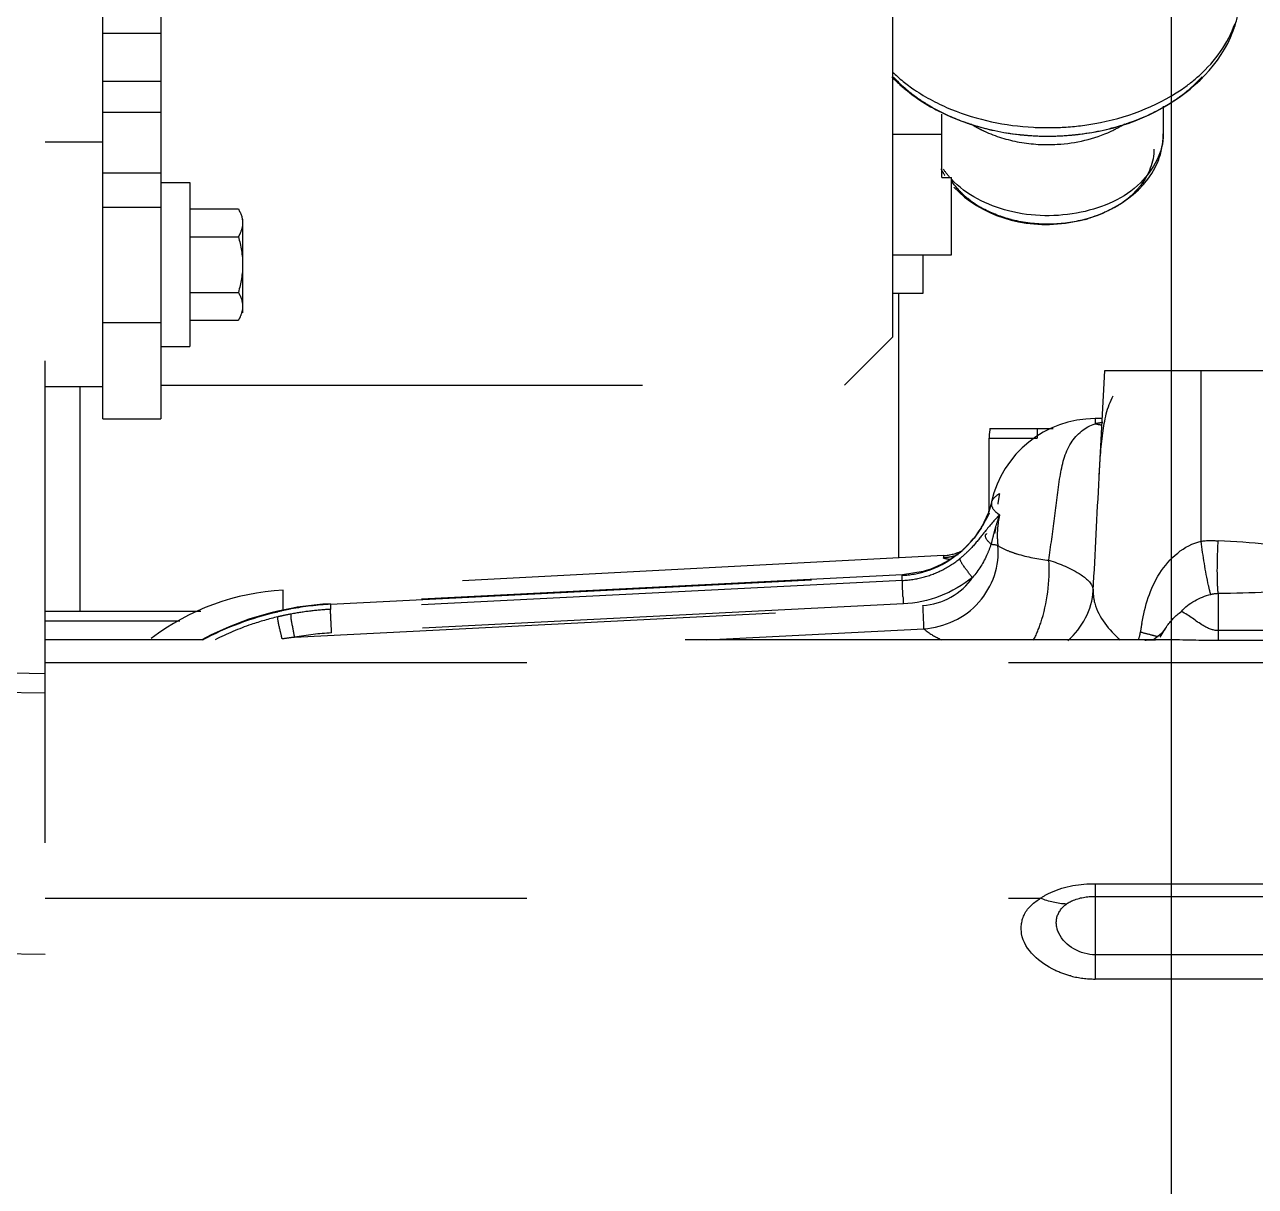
# Model space of a CAD drawing. Header units: millimetres. Extents: x 17886 to 18265, y -8727 to -7321.
# Drawn here: x 17939.062 to 17940.339, y -8657.989 to -8656.784 of the extents above; entities that cross this region are included whole.
import ezdxf

# ---------------------------------------------------------------- set-up
doc = ezdxf.new("R2010")
doc.units = ezdxf.units.MM
doc.linetypes.add('EPL_DASH', pattern=[1, 0.5, -0.5])
doc.layers.add('3884027_DKREDXF_CONTINUOUS_LINE', color=7, linetype='Continuous')

msp = doc.modelspace()

# ---------------------------------------------------------------- linework, layer by layer
at = {"color": 6}
msp.add_lwpolyline([(17930.85199, -8646.50357), (17940.25199, -8646.50357), (17940.25199, -8663.90357), (17930.85199, -8663.90357)], close=True, dxfattribs=at)
at = {"layer": '3884027_DKREDXF_CONTINUOUS_LINE', "color": 6, "linetype": 'EPL_DASH'}
for p, q in [((17939.14297, -8656.96391), (17939.14297, -8655.9386)), ((17939.08297, -8658.63255), (17939.08297, -8656.32057)), ((17939.96297, -8657.10757), (17939.96297, -8656.66257)), ((17939.20297, -8656.72257), (17939.20297, -8657.19257)), ((17936.45812, -8656.78357), (17939.08297, -8656.78357)), ((17939.14297, -8656.79257), (17939.20297, -8656.79257)), ((17939.20297, -8656.84257), (17939.14297, -8656.84257)), ((17939.20297, -8656.87483), (17939.14297, -8656.87483)), ((17940.01397, -8656.94229), (17940.01397, -8656.87643)), ((17940.24382, -8656.86808), (17940.24382, -8656.89703)), ((17940.01397, -8656.89757), (17939.96297, -8656.89757)), ((17939.14297, -8656.90557), (17939.08297, -8656.90557)), ((17939.14297, -8656.93742), (17939.20297, -8656.93742)), ((17939.20297, -8656.94757), (17939.23297, -8656.94757)), ((17939.23297, -8656.94757), (17939.23297, -8657.11757)), ((17940.02397, -8657.02257), (17940.02397, -8656.94229)), ((17939.14297, -8656.97291), (17939.20297, -8656.97291)), ((17939.23297, -8656.97483), (17939.2835, -8656.97483)), ((17939.28797, -8656.98558), (17939.28797, -8657.08257)), ((17939.23297, -8657.0037), (17939.2835, -8657.0037)), ((17939.96297, -8657.02257), (17940.02397, -8657.02257)), ((17939.99397, -8657.02257), (17939.99397, -8657.06257)), ((17939.23297, -8657.06144), (17939.2835, -8657.06144)), ((17939.99397, -8657.06257), (17939.96297, -8657.06257)), ((17939.96897, -8657.06257), (17939.96897, -8657.33701)), ((17939.14297, -8657.09257), (17939.20297, -8657.09257)), ((17939.23297, -8657.0903), (17939.2835, -8657.0903)), ((17939.91297, -8657.15757), (17939.96297, -8657.10757)), ((17939.14297, -8657.19257), (17939.14297, -8657.11574)), ((17939.20297, -8657.11757), (17939.23297, -8657.11757)), ((17940.17715, -8657.25369), (17940.18297, -8657.14257)), ((17940.18301, -8657.14257), (17940.40297, -8657.14257)), ((17940.28297, -8657.31973), (17940.28297, -8657.14257)), ((17939.20297, -8657.15757), (17939.91297, -8657.15757)), ((17939.14297, -8657.15957), (17939.08297, -8657.15957)), ((17939.11897, -8657.15957), (17939.11897, -8657.39257)), ((17939.14297, -8657.19257), (17939.20297, -8657.19257)), ((17940.17297, -8657.19248), (17940.17297, -8657.19787)), ((17940.18035, -8657.19248), (17940.17297, -8657.19248)), ((17940.06398, -8657.20257), (17940.12949, -8657.20257)), ((17940.11297, -8657.20257), (17940.11297, -8657.21257)), ((17940.06297, -8657.28706), (17940.06297, -8657.21257)), ((17940.06297, -8657.21257), (17940.11297, -8657.21257)), ((17940.06542, -8657.27937), (17940.06275, -8657.28901)), ((17940.06544, -8657.27931), (17940.06526, -8657.28089)), ((17940.06546, -8657.27921), (17940.06544, -8657.27931)), ((17940.06275, -8657.28901), (17940.05461, -8657.30613)), ((17940.05341, -8657.30801), (17940.04734, -8657.31645)), ((17940.05461, -8657.30613), (17940.05341, -8657.30801)), ((17940.05461, -8657.30614), (17940.05461, -8657.30613)), ((17940.01559, -8657.33456), (17939.32999, -8657.37049)), ((17940.01559, -8657.33456), (17940.01559, -8657.33693)), ((17940.03225, -8657.33181), (17940.02326, -8657.33837)), ((17939.99748, -8657.35023), (17939.99437, -8657.35111)), ((17939.99748, -8657.35023), (17939.99729, -8657.35084)), ((17940.02326, -8657.33837), (17940.01332, -8657.34401)), ((17939.37927, -8657.38517), (17939.97286, -8657.35512)), ((17939.97286, -8657.36035), (17939.37927, -8657.3904)), ((17939.97289, -8657.35446), (17939.3793, -8657.38451)), ((17939.97289, -8657.35446), (17939.97286, -8657.35512)), ((17939.99437, -8657.35111), (17939.97289, -8657.35446)), ((17939.32999, -8657.39108), (17939.32999, -8657.37049)), ((17940.30081, -8657.37373), (17940.30081, -8657.42279)), ((17939.34471, -8657.38822), (17939.33828, -8657.38935)), ((17939.34194, -8657.41936), (17939.99424, -8657.38633)), ((17939.3712, -8657.38503), (17939.34471, -8657.38822)), ((17939.3793, -8657.38451), (17939.3712, -8657.38503)), ((17939.3793, -8657.38451), (17939.37927, -8657.38517)), ((17939.37927, -8657.38517), (17939.37927, -8657.3904)), ((17939.9739, -8657.38479), (17939.38032, -8657.41484)), ((17939.24467, -8657.39257), (17939.08297, -8657.39257)), ((17939.24448, -8657.39266), (17939.08297, -8657.39266)), ((17939.32455, -8657.39222), (17939.31725, -8657.39399)), ((17939.32455, -8657.39222), (17939.32435, -8657.3929)), ((17939.33828, -8657.38935), (17939.32455, -8657.39222)), ((17939.33828, -8657.38935), (17939.33816, -8657.39001)), ((17939.22279, -8657.40266), (17939.08297, -8657.40266)), ((17939.76981, -8657.42207), (17939.99529, -8657.41065)), ((17940.24069, -8657.41914), (17940.24557, -8657.41074)), ((17940.24556, -8657.41071), (17940.24168, -8657.41563)), ((17940.40297, -8657.41245), (17940.30081, -8657.41245)), ((17940.24732, -8657.42207), (17939.08297, -8657.42207)), ((17940.24168, -8657.41563), (17940.23375, -8657.42191)), ((17940.40297, -8657.42279), (17940.30081, -8657.42279)), ((17939.08297, -8657.44551), (17940.40297, -8657.44551)), ((17939.08297, -8657.45727), (17939.03297, -8657.45639)), ((17939.08297, -8657.47739), (17939.03298, -8657.47668)), ((17940.17297, -8657.67508), (17940.17296, -8657.74885)), ((17940.17297, -8657.67508), (17940.40297, -8657.67508)), ((17939.08297, -8657.69022), (17940.1164, -8657.69022)), ((17940.17297, -8657.68824), (17940.40297, -8657.68824)), ((17938.92759, -8657.74613), (17939.08297, -8657.74835)), ((17940.40297, -8657.74885), (17940.17296, -8657.74885)), ((17940.17297, -8657.74885), (17940.17297, -8657.77402)), ((17940.40297, -8657.77402), (17940.17297, -8657.77402))]:
    msp.add_line(p, q, dxfattribs=at)
at = {"layer": '3884027_DKREDXF_CONTINUOUS_LINE', "color": 7, "linetype": 'EPL_DASH'}
for p, q in [((17940.01397, -8656.94229), (17940.02397, -8656.94229)), ((17939.14297, -8657.11574), (17939.14297, -8656.96391))]:
    msp.add_line(p, q, dxfattribs=at)
at = {"layer": '3884027_DKREDXF_CONTINUOUS_LINE', "color": 6, "linetype": 'EPL_DASH'}
for points in [[(17940.04734, -8657.31645), (17940.04028, -8657.32446), (17940.03225, -8657.33181)], [(17940.01332, -8657.34401), (17940.00251, -8657.34859), (17939.99748, -8657.35023)], [(17939.31725, -8657.39399), (17939.29448, -8657.40072), (17939.27396, -8657.40839), (17939.2554, -8657.41678), (17939.24542, -8657.42207)]]:
    msp.add_lwpolyline(points, dxfattribs=at)
for centre, radius, start, end in [((17940.20404, -8656.7483), 0.11985, 339.30247, 351.79001), ((17940.08232, -8656.72108), 0.16768, 224.10191, 231.56393), ((17940.09315, -8656.71177), 0.18113, 234.55184, 238.16396), ((17940.15552, -8656.7133), 0.17929, 302.33667, 306.03729), ((17940.09849, -8656.70325), 0.19119, 238.15276, 240.57908), ((17940.11627, -8656.66446), 0.23393, 250.46453, 252.2737), ((17940.10862, -8656.78387), 0.12136, 238.18503, 241.67569), ((17940.12382, -8656.60786), 0.28264, 266.96915, 273.03079), ((17940.13211, -8656.66662), 0.23165, 288.38381, 290.21767), ((17940.11228, -8656.77708), 0.12906, 241.67455, 245.18729), ((17940.12362, -8656.63225), 0.26703, 263.50113, 265.72258), ((17940.12381, -8656.62962), 0.26968, 265.72533, 269.95402), ((17940.12384, -8656.62977), 0.26952, 269.94704, 274.89222), ((17940.12411, -8656.63312), 0.26617, 274.89621, 277.19829), ((17940.12382, -8656.73982), 0.16827, 259.89843, 273.3865), ((17940.08893, -8656.8931), 0.08593, 207.78737, 213.21977), ((17940.14694, -8656.88999), 0.09521, 305.77587, 311.42992), ((17940.10904, -8656.87792), 0.10988, 236.54565, 241.69007), ((17940.14054, -8656.88109), 0.10617, 299.7303, 305.76519), ((17940.12186, -8656.84703), 0.14344, 255.48381, 256.88197), ((17940.12649, -8656.84974), 0.14064, 284.68626, 286.21655), ((17940.17297, -8657.30248), 0.11, 90, 167.57733), ((17940.20603, -8657.36312), 0.16852, 98.53539, 101.3147), ((17940.11297, -8657.21257), 0.05, 168.46304, 180), ((17940.01297, -8657.28463), 0.05, 354.51786, 357.24827), ((17939.97944, -8657.28979), 0.09198, 346.25396, 350.48722), ((17939.96901, -8657.2592), 0.10105, 296.90206, 309.07837), ((17940.01297, -8657.28463), 0.05, 273, 296.58061), ((17939.96817, -8657.25746), 0.10297, 284.75188, 296.88381), ((17939.96729, -8657.25148), 0.10378, 273.07474, 286.80155), ((17939.96786, -8657.25614), 0.10433, 272.74831, 284.73194), ((17939.34297, -8657.61815), 0.248, 93, 127.20982), ((17939.395, -8657.69536), 0.31059, 92.9028, 100.54542), ((17941.41245, -8657.3068), 1.44065, 182.79482, 183.10344), ((17939.39166, -8657.68274), 0.29243, 103.3072, 108.9187), ((17939.39778, -8657.70982), 0.32532, 100.5616, 103.04635), ((17939.39084, -8657.67931), 0.28891, 103.01035, 103.3062), ((17939.39134, -8657.68149), 0.29114, 101.91643, 103.00933), ((17939.39237, -8657.6864), 0.29615, 100.5473, 101.91497), ((17939.39493, -8657.70008), 0.31008, 96.72155, 100.55034), ((17939.39498, -8657.70069), 0.31069, 92.89942, 96.71836), ((17939.39201, -8657.68363), 0.29339, 108.92742, 116.85539), ((17940.46511, -8657.449), 0.24758, 169.78336, 171.82931), ((17940.46289, -8656.52062), 0.92562, 254.79025, 255.52156), ((17940.3173, -8657.45724), 0.08551, 145.17928, 147.03355), ((17939.40429, -8657.9473), 0.53161, 96.73544, 98.14235), ((17939.39502, -8657.70456), 0.29009, 92.90503, 100.54209), ((17940.36634, -8656.89457), 0.53941, 255.52002, 256.27176), ((17940.17289, -8657.67345), 0.10058, 255.58144, 270.04586)]:
    msp.add_arc(centre, radius, start, end, dxfattribs=at)
at = {"layer": '3884027_DKREDXF_CONTINUOUS_LINE', "color": 7, "linetype": 'EPL_DASH'}
for centre, radius, start, end in [((17940.16653, -8657.29157), 0.0951, 167.10646, 173.70694), ((17940.22899, -8657.35083), 0.16586, 159.3166, 163.3397), ((17940.16648, -8657.31347), 0.09505, 167.10834, 172.78136), ((17940.16635, -8657.31344), 0.09492, 172.79318, 182.3983), ((17940.16624, -8657.31343), 0.09481, 182.40754, 186.50119)]:
    msp.add_arc(centre, radius, start, end, dxfattribs=at)
at = {"layer": '3884027_DKREDXF_CONTINUOUS_LINE', "color": 6, "linetype": 'EPL_DASH'}
for points, knots in [([(17940.26232, -8656.85111), (17940.26899, -8656.84658), (17940.29256, -8656.82836), (17940.3112, -8656.80288), (17940.31824, -8656.78228)], [0, 0, 0, 0, 0.2703233, 1, 1, 1, 1]), ([(17940.12359, -8656.89929), (17940.16456, -8656.89933), (17940.24302, -8656.88326), (17940.30345, -8656.82433), (17940.31615, -8656.79065)], [0, 0, 0, 0, 0.5323482, 1, 1, 1, 1]), ([(17940.13877, -8656.89011), (17940.15016, -8656.88951), (17940.19333, -8656.88461), (17940.23579, -8656.86911), (17940.26232, -8656.85111)], [0, 0, 0, 0, 0.2625741, 1, 1, 1, 1]), ([(17940.24382, -8656.89703), (17940.24382, -8656.91566), (17940.22134, -8656.95684), (17940.157, -8656.98365), (17940.08475, -8656.98302), (17940.03926, -8656.96041), (17940.0238, -8656.94392)], [0, 0, 0, 0, 0.2084983, 0.4655785, 0.7468946, 1, 1, 1, 1]), ([(17940.23409, -8656.91267), (17940.23409, -8656.92608), (17940.22651, -8656.94485), (17940.21369, -8656.95806), (17940.20994, -8656.96137)], [0, 0, 0, 0, 0.7279665, 1, 1, 1, 1]), ([(17940.02639, -8656.95214), (17940.05386, -8656.98196), (17940.14105, -8657.00821), (17940.22423, -8656.96109), (17940.23841, -8656.92516)], [0, 0, 0, 0, 0.5121097, 1, 1, 1, 1]), ([(17939.28545, -8656.99995), (17939.28516, -8657.00058), (17939.28454, -8657.00185), (17939.28386, -8657.00309), (17939.2835, -8657.0037)], [0, 0, 0, 0, 0.4955818, 1, 1, 1, 1]), ([(17939.28545, -8657.08655), (17939.28516, -8657.08719), (17939.28454, -8657.08845), (17939.28386, -8657.08969), (17939.2835, -8657.0903)], [0, 0, 0, 0, 0.4955818, 1, 1, 1, 1]), ([(17940.17718, -8657.25312), (17940.17798, -8657.23789), (17940.17975, -8657.20951), (17940.1854, -8657.18062), (17940.1917, -8657.16879)], [0, 0, 0, 0, 0.5320708, 1, 1, 1, 1]), ([(17940.125, -8657.33944), (17940.1269, -8657.32495), (17940.13104, -8657.296), (17940.13548, -8657.25504), (17940.14357, -8657.21752), (17940.16281, -8657.2009), (17940.17297, -8657.19787)], [0, 0, 0, 0, 0.2806008, 0.5603411, 0.7963075, 1, 1, 1, 1]), ([(17940.07383, -8657.27035), (17940.07271, -8657.27099), (17940.06926, -8657.27316), (17940.06608, -8657.27649), (17940.06545, -8657.27926)], [0, 0, 0, 0, 0.3117961, 1, 1, 1, 1]), ([(17940.06301, -8657.28727), (17940.063, -8657.28724), (17940.06298, -8657.28717), (17940.06297, -8657.2871), (17940.06297, -8657.28706)], [0, 0, 0, 0, 0.5096143, 1, 1, 1, 1]), ([(17940.06969, -8657.28907), (17940.0703, -8657.28963), (17940.07164, -8657.29076), (17940.07306, -8657.29176), (17940.07382, -8657.29226)], [0, 0, 0, 0, 0.4765613, 1, 1, 1, 1]), ([(17940.05868, -8657.30962), (17940.05806, -8657.31038), (17940.05678, -8657.31197), (17940.05552, -8657.31358), (17940.05486, -8657.31441)], [0, 0, 0, 0, 0.4833131, 1, 1, 1, 1]), ([(17940.05923, -8657.31384), (17940.05925, -8657.31342), (17940.05955, -8657.31249), (17940.0603, -8657.3119), (17940.06073, -8657.31166)], [0, 0, 0, 0, 0.4652012, 1, 1, 1, 1]), ([(17939.99529, -8657.41065), (17940.01641, -8657.40916), (17940.05883, -8657.3897), (17940.07421, -8657.34469), (17940.07204, -8657.32416)], [0, 0, 0, 0, 0.5064337, 1, 1, 1, 1]), ([(17940.22146, -8657.40509), (17940.22474, -8657.38693), (17940.23479, -8657.35133), (17940.26531, -8657.32357), (17940.28297, -8657.31973)], [0, 0, 0, 0, 0.5052709, 1, 1, 1, 1]), ([(17940.29306, -8657.37486), (17940.29216, -8657.37185), (17940.28789, -8657.35363), (17940.28508, -8657.33513), (17940.28297, -8657.31973)], [0, 0, 0, 0, 0.1682913, 1, 1, 1, 1]), ([(17940.30081, -8657.37373), (17940.30044, -8657.37066), (17940.29945, -8657.35238), (17940.30006, -8657.33408), (17940.30081, -8657.31891)], [0, 0, 0, 0, 0.169051, 1, 1, 1, 1]), ([(17940.02201, -8657.33868), (17940.0204, -8657.33847), (17940.01874, -8657.33806), (17940.01558, -8657.33755), (17940.01559, -8657.33693)], [0, 0, 0, 0, 0.7248554, 1, 1, 1, 1]), ([(17940.04564, -8657.35722), (17940.04243, -8657.35358), (17940.03795, -8657.34736), (17940.03306, -8657.34062), (17940.03271, -8657.33764)], [0, 0, 0, 0, 0.6180453, 1, 1, 1, 1]), ([(17940.08319, -8657.32976), (17940.08604, -8657.3309), (17940.0996, -8657.33555), (17940.11381, -8657.33811), (17940.125, -8657.33944)], [0, 0, 0, 0, 0.2135641, 1, 1, 1, 1]), ([(17940.10899, -8657.42247), (17940.112, -8657.41675), (17940.12266, -8657.39037), (17940.12627, -8657.3613), (17940.125, -8657.33944)], [0, 0, 0, 0, 0.2281432, 1, 1, 1, 1]), ([(17940.125, -8657.33944), (17940.13672, -8657.34313), (17940.15349, -8657.34932), (17940.17105, -8657.36416), (17940.17101, -8657.37101)], [0, 0, 0, 0, 0.6419121, 1, 1, 1, 1]), ([(17939.97258, -8657.35772), (17939.97258, -8657.35729), (17939.97263, -8657.35641), (17939.97277, -8657.35555), (17939.97286, -8657.35512)], [0, 0, 0, 0, 0.498667, 1, 1, 1, 1]), ([(17939.97286, -8657.36035), (17939.97277, -8657.35992), (17939.97263, -8657.35904), (17939.97258, -8657.35816), (17939.97258, -8657.35772)], [0, 0, 0, 0, 0.5036986, 1, 1, 1, 1]), ([(17939.97351, -8657.37704), (17939.97341, -8657.37517), (17939.97317, -8657.36961), (17939.97286, -8657.36404), (17939.97286, -8657.36035)], [0, 0, 0, 0, 0.336927, 1, 1, 1, 1]), ([(17940.17101, -8657.37101), (17940.1709, -8657.37536), (17940.17348, -8657.39534), (17940.18742, -8657.41189), (17940.19905, -8657.42208)], [0, 0, 0, 0, 0.2194114, 1, 1, 1, 1]), ([(17939.99529, -8657.41065), (17939.99528, -8657.40946), (17939.99501, -8657.40135), (17939.99461, -8657.39325), (17939.99424, -8657.38633)], [0, 0, 0, 0, 0.1460159, 1, 1, 1, 1]), ([(17939.329, -8657.42105), (17939.3284, -8657.41862), (17939.32671, -8657.41104), (17939.32456, -8657.40344), (17939.32435, -8657.39816)], [0, 0, 0, 0, 0.3214903, 1, 1, 1, 1]), ([(17939.32504, -8657.39277), (17939.32496, -8657.39262), (17939.32485, -8657.39242), (17939.32463, -8657.39221), (17939.32455, -8657.39223)], [0, 0, 0, 0, 0.6796935, 1, 1, 1, 1]), ([(17939.34194, -8657.41936), (17939.34144, -8657.41683), (17939.34003, -8657.40883), (17939.33818, -8657.4008), (17939.33816, -8657.39525)], [0, 0, 0, 0, 0.3178819, 1, 1, 1, 1]), ([(17939.38032, -8657.41484), (17939.38018, -8657.41226), (17939.37979, -8657.40411), (17939.37928, -8657.39597), (17939.37927, -8657.3904)], [0, 0, 0, 0, 0.3172087, 1, 1, 1, 1]), ([(17940.30081, -8657.41245), (17940.29532, -8657.41245), (17940.28141, -8657.40618), (17940.27065, -8657.39664), (17940.26264, -8657.39269)], [0, 0, 0, 0, 0.3809048, 1, 1, 1, 1]), ([(17939.99529, -8657.41065), (17939.99644, -8657.4117), (17940.00215, -8657.41627), (17940.00867, -8657.41971), (17940.0139, -8657.42208)], [0, 0, 0, 0, 0.2134502, 1, 1, 1, 1]), ([(17940.1164, -8657.69022), (17940.11991, -8657.68772), (17940.13732, -8657.67824), (17940.15759, -8657.67508), (17940.17297, -8657.67508)], [0, 0, 0, 0, 0.219055, 1, 1, 1, 1]), ([(17940.13124, -8657.76489), (17940.1158, -8657.7576), (17940.0931, -8657.73853), (17940.0977, -8657.70438), (17940.10971, -8657.69419), (17940.1164, -8657.69022)], [0, 0, 0, 0, 0.537956, 0.7549704, 1, 1, 1, 1]), ([(17940.14334, -8657.69617), (17940.14518, -8657.69486), (17940.15429, -8657.6899), (17940.16491, -8657.68824), (17940.17297, -8657.68824)], [0, 0, 0, 0, 0.2190543, 1, 1, 1, 1]), ([(17940.17296, -8657.74885), (17940.15835, -8657.74886), (17940.13522, -8657.73688), (17940.13107, -8657.7093), (17940.13873, -8657.69945), (17940.14334, -8657.69617)], [0, 0, 0, 0, 0.5660612, 0.7808561, 1, 1, 1, 1])]:
    msp.add_open_spline(points, degree=3, knots=knots, dxfattribs=at)
for points in [[(17939.96264, -8656.83281), (17939.96964, -8656.83955), (17939.97729, -8656.84566), (17939.98533, -8656.85111)], [(17939.96372, -8656.83801), (17939.97104, -8656.84594), (17939.97931, -8656.85306), (17939.9881, -8656.85933)], [(17940.261, -8656.85828), (17940.26933, -8656.85221), (17940.27716, -8656.84537), (17940.28414, -8656.83778)], [(17939.98533, -8656.85111), (17939.99734, -8656.85927), (17940.01035, -8656.86606), (17940.0238, -8656.87155)], [(17939.97808, -8656.85242), (17939.99157, -8656.86315), (17940.00672, -8656.87197), (17940.02252, -8656.87887)], [(17940.21217, -8656.884), (17940.22584, -8656.87896), (17940.23912, -8656.87258), (17940.25142, -8656.86479)], [(17940.00457, -8656.86978), (17940.01524, -8656.8758), (17940.0265, -8656.88083), (17940.03805, -8656.88493)], [(17940.0238, -8656.87155), (17940.05067, -8656.88252), (17940.07989, -8656.88858), (17940.10888, -8656.89011)], [(17940.02252, -8656.87887), (17940.05402, -8656.89262), (17940.08922, -8656.89926), (17940.12359, -8656.89929)], [(17940.04505, -8656.88729), (17940.06074, -8656.8923), (17940.07703, -8656.89571), (17940.0934, -8656.89757)], [(17940.15746, -8656.89719), (17940.17363, -8656.89514), (17940.1897, -8656.89159), (17940.20517, -8656.88645)], [(17940.18952, -8656.89423), (17940.19446, -8656.89195), (17940.19927, -8656.88935), (17940.20387, -8656.88644)], [(17940.05812, -8656.89423), (17940.06958, -8656.89954), (17940.08188, -8656.90324), (17940.09431, -8656.90547)], [(17940.13376, -8656.90779), (17940.15286, -8656.90667), (17940.17216, -8656.90226), (17940.18952, -8656.89423)], [(17940.23841, -8656.92516), (17940.24192, -8656.91628), (17940.24382, -8656.90658), (17940.24382, -8656.89703)], [(17940.02242, -8656.94241), (17940.01994, -8656.93963), (17940.01762, -8656.93669), (17940.01553, -8656.9336)], [(17940.03678, -8656.96054), (17940.03192, -8656.95613), (17940.02752, -8656.95113), (17940.0239, -8656.94566)], [(17940.04847, -8656.9696), (17940.04436, -8656.96688), (17940.04043, -8656.96386), (17940.03678, -8656.96054)], [(17939.2835, -8656.97483), (17939.28602, -8656.97919), (17939.28797, -8656.98423), (17939.28797, -8656.98927)], [(17940.08591, -8656.98589), (17940.07588, -8656.98329), (17940.06605, -8656.97958), (17940.05693, -8656.97466)], [(17940.1932, -8656.97328), (17940.18459, -8656.9782), (17940.17529, -8656.98201), (17940.16577, -8656.98478)], [(17939.28797, -8656.98927), (17939.28797, -8656.99293), (17939.28696, -8656.99662), (17939.28545, -8656.99995)], [(17940.12641, -8656.99062), (17940.11398, -8656.99083), (17940.10142, -8656.98955), (17940.0893, -8656.98673)], [(17940.16215, -8656.98578), (17940.15052, -8656.98883), (17940.13843, -8656.99042), (17940.12641, -8656.99062)], [(17939.2835, -8657.0037), (17939.2862, -8657.01306), (17939.28797, -8657.02283), (17939.28797, -8657.03257)], [(17939.28797, -8657.03257), (17939.28797, -8657.0423), (17939.2862, -8657.05208), (17939.2835, -8657.06144)], [(17939.2835, -8657.06144), (17939.28602, -8657.0658), (17939.28797, -8657.07083), (17939.28797, -8657.07587)], [(17939.28797, -8657.07587), (17939.28797, -8657.07953), (17939.28696, -8657.08322), (17939.28545, -8657.08655)], [(17940.18008, -8657.19919), (17940.17767, -8657.19907), (17940.17526, -8657.19861), (17940.17297, -8657.19787)], [(17940.17101, -8657.37101), (17940.1732, -8657.33191), (17940.1751, -8657.29279), (17940.17715, -8657.25368)], [(17940.06526, -8657.28089), (17940.06526, -8657.28399), (17940.06742, -8657.28696), (17940.06969, -8657.28907)], [(17940.05461, -8657.30613), (17940.05784, -8657.30099), (17940.06066, -8657.2956), (17940.06344, -8657.2902)], [(17940.07382, -8657.29226), (17940.06844, -8657.29774), (17940.06355, -8657.30368), (17940.05868, -8657.30962)], [(17939.99729, -8657.35084), (17940.02048, -8657.34382), (17940.04175, -8657.32667), (17940.05461, -8657.30613)], [(17940.05486, -8657.31441), (17940.05098, -8657.31933), (17940.04695, -8657.32415), (17940.04256, -8657.32862)], [(17940.06499, -8657.32283), (17940.0625, -8657.32029), (17940.059, -8657.31739), (17940.05923, -8657.31384)], [(17940.06499, -8657.32283), (17940.06378, -8657.32627), (17940.06249, -8657.32968), (17940.06102, -8657.33302)], [(17940.07204, -8657.32416), (17940.07552, -8657.32644), (17940.07933, -8657.32822), (17940.08319, -8657.32976)], [(17940.28297, -8657.31973), (17940.2888, -8657.31893), (17940.29493, -8657.31812), (17940.30062, -8657.31965)], [(17940.30081, -8657.31891), (17940.33494, -8657.32059), (17940.36897, -8657.32397), (17940.40297, -8657.32731)], [(17940.03036, -8657.33388), (17940.02564, -8657.33562), (17940.02061, -8657.33667), (17940.01559, -8657.33693)], [(17940.04256, -8657.32862), (17940.03945, -8657.3318), (17940.03616, -8657.33483), (17940.03271, -8657.33764)], [(17940.06102, -8657.33302), (17940.05717, -8657.34176), (17940.05201, -8657.35009), (17940.04564, -8657.35722)], [(17940.04564, -8657.35722), (17940.02585, -8657.37349), (17939.99949, -8657.3835), (17939.9739, -8657.38479)], [(17939.99424, -8657.38633), (17940.01391, -8657.38533), (17940.03513, -8657.37387), (17940.04564, -8657.35722)], [(17940.14474, -8657.42259), (17940.15947, -8657.41012), (17940.16989, -8657.39027), (17940.17101, -8657.37101)], [(17940.26264, -8657.39269), (17940.27011, -8657.38361), (17940.28167, -8657.37775), (17940.29306, -8657.37486)], [(17940.29306, -8657.37486), (17940.29559, -8657.37422), (17940.2982, -8657.37384), (17940.30081, -8657.37373)], [(17940.30081, -8657.37373), (17940.33488, -8657.37306), (17940.36893, -8657.37171), (17940.40297, -8657.37039)], [(17939.2464, -8657.42195), (17939.27089, -8657.40895), (17939.29733, -8657.39916), (17939.32435, -8657.3929)], [(17940.24711, -8657.40841), (17940.25132, -8657.40236), (17940.2565, -8657.39676), (17940.26264, -8657.39269)], [(17940.21801, -8657.42211), (17940.21908, -8657.41947), (17940.21964, -8657.41664), (17940.22005, -8657.41382)], [(17940.24724, -8657.42207), (17940.23965, -8657.42207), (17940.23206, -8657.42222), (17940.22449, -8657.4227)], [(17940.30081, -8657.42279), (17940.28298, -8657.42279), (17940.26515, -8657.42207), (17940.24732, -8657.42207)], [(17940.14334, -8657.69617), (17940.13414, -8657.69594), (17940.12492, -8657.69367), (17940.1164, -8657.69022)], [(17940.14785, -8657.77086), (17940.14215, -8657.76939), (17940.13655, -8657.76741), (17940.13124, -8657.76489)]]:
    msp.add_open_spline(points, degree=3, dxfattribs=at)
at = {"layer": '3884027_DKREDXF_CONTINUOUS_LINE', "color": 7, "linetype": 'EPL_DASH'}
for points in [[(17940.0701, -8657.30328), (17940.06908, -8657.30666), (17940.06816, -8657.31007), (17940.0673, -8657.31349)], [(17940.06499, -8657.32283), (17940.06738, -8657.32296), (17940.06988, -8657.32314), (17940.07204, -8657.32416)], [(17940.0673, -8657.31349), (17940.06651, -8657.3166), (17940.06576, -8657.31973), (17940.06501, -8657.32285)]]:
    msp.add_open_spline(points, degree=3, dxfattribs=at)

doc.saveas('drawing.dxf')
